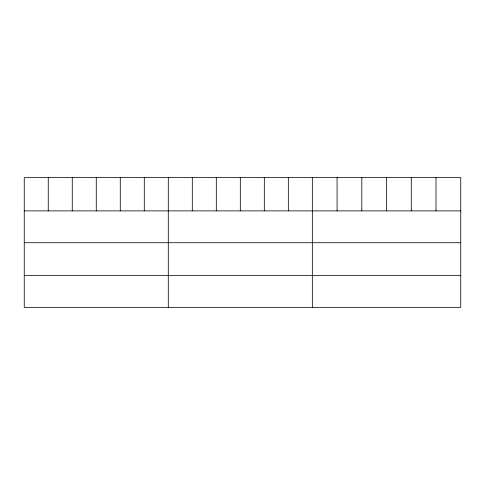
<?xml version="1.0" encoding="UTF-8"?>
<svg xmlns="http://www.w3.org/2000/svg" width="485" height="485" viewBox="0 0 485 485"><rect width="100%" height="100%" fill="white"/><g stroke="black" fill="none" stroke-linecap="round" stroke-linejoin="round"><path stroke-width="0.73" d="M460.75 210.89L460.75 307.357L24.25 307.357L24.25 177.643L460.75 177.643L460.75 210.89L24.25 210.89M24.25 242.724L460.75 242.724M24.25 275.522L460.75 275.522M436.015 177.643L436.015 210.89M411.28 177.643L411.28 210.89M386.545 177.643L386.545 210.89M361.81 177.643L361.81 210.89M337.075 177.643L337.075 210.89M312.34 177.643L312.34 307.357M288.332 177.643L288.332 210.89M264.325 177.643L264.325 210.89M240.317 177.643L240.317 210.89M216.31 177.643L216.31 210.89M192.302 177.643L192.302 210.89M168.295 177.643L168.295 307.357M144.287 177.643L144.287 210.89M120.28 177.643L120.28 210.89M96.272 177.643L96.272 210.89M72.265 177.643L72.265 210.89M48.257 177.643L48.257 210.89"/></g></svg>
